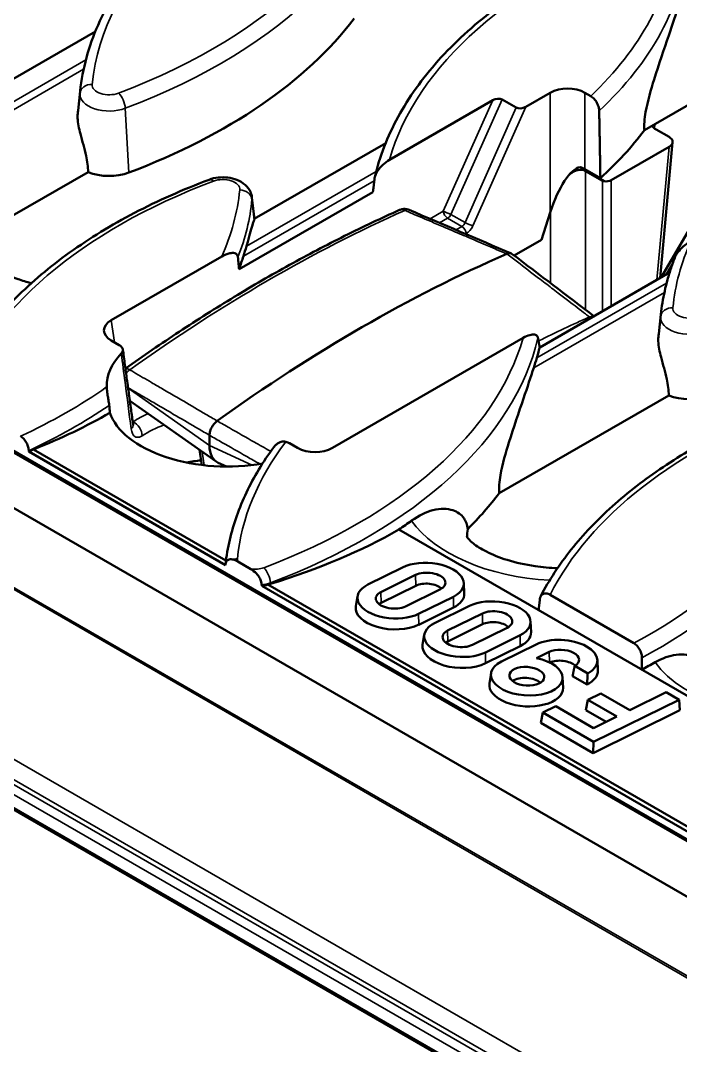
# Model space of a CAD drawing. Header units: millimetres. Extents: x 0 to 1485, y 0 to 1050.
# Drawn here: x 88.9 to 115.69, y 274.76 to 316.41 of the extents above; entities that cross this region are included whole.
import ezdxf

# ---------------------------------------------------------------- set-up
doc = ezdxf.new("R2010")
doc.units = ezdxf.units.MM
doc.header["$LTSCALE"] = 2.5
doc.layers.add('Sichtbar (ISO)', color=7, linetype='Continuous', lineweight=50)
doc.layers.add('Sichtbar schmal (ISO)', color=7, linetype='Continuous', lineweight=35)

msp = doc.modelspace()

# ---------------------------------------------------------------- linework, layer by layer
at = {"layer": 'Sichtbar (ISO)'}
for p, q in [((405.172, 116.161), (51.619, 320.286)), ((49.549, 319.15), (403.102, 115.026)), ((86.603, 312.883), (91.937, 315.962)), ((114.223, 311.945), (121.106, 315.92)), ((91.32, 313.535), (91.236, 312.748)), ((103.876, 310.748), (108.065, 313.167)), ((108.45, 313.196), (109.021, 312.866)), ((109.407, 312.895), (110.402, 313.47)), ((111.811, 313.47), (112.048, 313.333)), ((115.224, 311.677), (114.706, 311.976)), ((98.388, 308.347), (103.722, 311.426)), ((112.874, 309.913), (115.224, 311.269)), ((114.87, 305.949), (115.37, 311.458)), ((88.558, 308.468), (91.643, 310.249)), ((111.616, 310.45), (112.6, 309.882)), ((111.811, 310.362), (112.437, 310.001)), ((112.521, 309.89), (111.827, 310.291)), ((97.771, 306.298), (103.204, 309.435)), ((98.295, 309.215), (98.392, 308.319)), ((110.046, 307.493), (110.402, 308.612)), ((114.906, 305.971), (116.482, 308.672)), ((48.187, 307.69), (403.051, 102.809)), ((108.942, 306.855), (110.046, 307.493)), ((92.578, 304.225), (97.065, 306.816)), ((115.248, 306.168), (109.974, 303.123)), ((114.891, 304.462), (114.806, 303.676)), ((92.91, 303.22), (92.578, 303.412)), ((109.302, 303.512), (101.558, 299.04)), ((108.33, 297.203), (115.214, 301.177)), ((96.844, 298.483), (93.338, 300.955)), ((96.572, 299.555), (96.572, 299.145)), ((100.149, 299.04), (99.817, 299.232)), ((89.236, 298.929), (89.236, 298.891)), ((89.236, 298.891), (97.216, 294.283)), ((97.239, 294.474), (89.431, 298.982)), ((96.161, 298.964), (96.258, 298.346)), ((96.922, 298.438), (97.258, 298.282)), ((137.091, 276.773), (104.261, 295.728)), ((97.717, 294.424), (98.247, 294.118)), ((97.216, 294.283), (97.22, 294.319)), ((103, 293.489), (104.41, 294.187)), ((103.527, 293.184), (104.938, 293.882)), ((98.689, 293.471), (98.69, 293.433)), ((133.164, 273.529), (98.69, 293.433)), ((133.389, 273.603), (98.945, 293.489)), ((104.944, 293.443), (103.533, 292.745)), ((105.943, 293.302), (104.532, 292.604)), ((106.894, 293.549), (106.913, 293.126)), ((102.581, 293.024), (102.512, 292.606)), ((106.47, 292.998), (105.059, 292.3)), ((110.397, 293.073), (113.799, 291.109)), ((106.476, 292.558), (105.065, 291.86)), ((105.71, 291.924), (107.121, 292.622)), ((106.238, 291.619), (107.648, 292.317)), ((109.605, 291.984), (109.623, 291.561)), ((107.654, 291.878), (106.244, 291.18)), ((108.653, 291.737), (107.242, 291.039)), ((105.291, 291.459), (105.223, 291.041)), ((109.181, 291.433), (107.77, 290.735)), ((109.186, 290.993), (107.776, 290.295)), ((108.421, 290.359), (109.832, 291.057)), ((110.359, 290.752), (109.845, 290.498)), ((112.315, 290.419), (112.334, 289.996)), ((108.002, 289.894), (107.933, 289.476)), ((111.921, 289.883), (111.394, 290.188)), ((110.905, 289.721), (110.923, 289.298)), ((111.897, 289.428), (111.308, 289.769)), ((111.927, 288.809), (112.453, 289.069)), ((112.453, 289.069), (113.632, 288.389)), ((113.632, 288.389), (115.101, 289.116)), ((115.101, 289.116), (115.629, 288.811)), ((111.84, 288.39), (111.927, 288.809)), ((113.106, 288.128), (111.927, 288.809)), ((115.629, 288.811), (112.164, 287.097)), ((115.665, 288.387), (115.629, 288.811)), ((110.017, 287.867), (110.104, 288.286)), ((110.104, 288.286), (110.631, 288.546)), ((112.164, 287.097), (110.104, 288.286)), ((110.631, 288.546), (112.163, 287.661)), ((112.668, 287.912), (111.84, 288.39)), ((115.665, 288.387), (112.139, 286.642)), ((112.139, 286.642), (110.017, 287.867)), ((112.163, 287.661), (113.106, 288.128)), ((112.139, 286.642), (112.164, 287.097))]:
    msp.add_line(p, q, dxfattribs=at)
for centre, major_axis, ratio, start_param, end_param in [((67.952, 326.72), (-24.756, 0), 0.57735, 2.150508, 2.731215), ((79.737, 322.184), (-24.756, 0), 0.57735, 2.150508, 2.731215), ((111.107, 313.057), (1, 0), 0.581753, 0.789196, 2.352396), ((108.229, 313.057), (0.281, 0.066), 0.568022, 0.543133, 2.057878), ((109.242, 313.005), (0.281, 0.066), 0.568022, 3.684726, 5.19947), ((91.522, 317.648), (-24.756, 0), 0.57735, 2.577069, 2.731215), ((115.416, 312.384), (-1.003, 0), 0.575771, 0.475246, 0.784029), ((114.869, 311.473), (0.501, 0), 0.575771, 5.499157, 7.067214), ((92.5, 310.929), (-1.456, 0), 0.57735, 0.941808, 2.150508), ((111.107, 308.185), (0.641, 2.259), 0.339625, 0.161355, 1.477761), ((111.12, 308.651), (0.657, 1.664), 0.453093, 6.215936, 6.931223), ((111.107, 309.949), (1, 0), 0.581753, 0.789196, 1.035991), ((112.698, 310.3), (-0.164, -0.416), 0.453093, 6.215936, 6.599251), ((112.698, 310.015), (0.25, 0), 0.578934, 4.311676, 5.496418), ((-2242.508, -5368.785), (2189.317, 5741.251), 0.842549, 6.249428, 6.250299), ((102.759, 247.758), (-34.406, -59.593), 0.57735, 3.805908, 4.048064), ((73.844, 309.483), (24.538, 0), 0.57735, 6.094503, 6.123734), ((-3063.459, -4890.181), (2281.557, 5702.886), 0.781853, 6.069392, 6.070247), ((93.293, 303.818), (-1.008, 0), 0.572981, 5.501585, 7.064785), ((96.965, 301.573), (-4.569, 0), 0.57735, 5.767088, 6.304676), ((85.629, 304.947), (24.538, 0), 0.57735, 6.094503, 6.123734), ((116.07, 301.857), (-1.456, 0), 0.57735, 0.941808, 2.150508), ((73.953, 309.808), (24.497, -1.416), 0.534836, 5.426833, 5.603607), ((96.945, 300.689), (-4.473, 0.259), 0.534836, 0.197548, 2.011845), ((97.634, 299.761), (-0.752, -1.303), 0.575771, 5.499157, 6.335402), ((100.854, 299.453), (-1, 0), 0.581753, 0.789196, 2.352396), ((73.844, 309.891), (-24.494, 0), 0.57735, 2.250305, 2.260564), ((96.965, 296.266), (4, 0), 0.57735, 1.755923, 1.906731), ((85.629, 302.905), (-24.756, 0), 0.57735, 2.616532, 2.731215), ((85.629, 304.947), (-24.538, 0), 0.57735, 2.433027, 2.465874), ((85.738, 305.11), (24.515, -1.417), 0.534836, 5.316882, 5.599283), ((111.028, 295.495), (-4, 0), 0.57735, 6.176449, 6.318229), ((105.44, 293.592), (1.454, -0.087), 0.534749, 5.530987, 8.67258), ((105.44, 293.592), (0.709, -0.042), 0.534749, 5.530987, 8.67258), ((98.393, 294.1), (-1.194, 0), 0.57735, 1.822036, 2.051816), ((98.398, 294.082), (-1.195, 0.069), 0.534836, 2.076755, 2.175289), ((104.03, 292.894), (-1.454, 0.087), 0.534749, 5.530987, 8.67258), ((104.03, 292.894), (-0.709, 0.042), 0.534749, 5.530987, 8.67258), ((105.415, 293.171), (-0.665, 0.04), 0.534749, 3.706567, 5.530987), ((104.004, 292.473), (-0.665, 0.04), 0.534749, 5.530987, 5.718211), ((105.415, 293.171), (1.497, -0.089), 0.534749, 5.530987, 6.338579), ((108.151, 292.027), (1.454, -0.087), 0.534749, 5.530987, 8.67258), ((104.004, 292.473), (-1.497, 0.089), 0.534749, 6.227792, 8.67258), ((108.151, 292.027), (0.709, -0.042), 0.534749, 5.530987, 8.67258), ((106.74, 291.329), (-1.454, 0.087), 0.534749, 5.530987, 8.67258), ((108.126, 291.606), (-0.665, 0.04), 0.534749, 3.706567, 5.530987), ((106.74, 291.329), (-0.709, 0.042), 0.534749, 5.530987, 8.67258), ((108.126, 291.606), (1.497, -0.089), 0.534749, 5.530987, 6.338579), ((106.715, 290.908), (-0.665, 0.04), 0.534749, 5.530987, 5.718211), ((110.861, 290.462), (1.454, -0.087), 0.534749, 5.56103, 8.67258), ((106.715, 290.908), (-1.497, 0.089), 0.534749, 6.227792, 8.67258), ((110.861, 290.462), (0.709, -0.042), 0.534749, 5.592602, 8.67258), ((109.451, 289.764), (1.454, -0.087), 0.534749, 2.389394, 7.61139), ((110.836, 290.041), (-0.665, 0.04), 0.534749, 3.706567, 5.489432), ((97.415, 300.411), (-24.538, 0), 0.57735, 2.319739, 2.349976), ((110.836, 290.041), (1.497, -0.089), 0.534749, 5.530987, 6.338579), ((109.426, 289.343), (1.497, -0.089), 0.534749, 3.086199, 6.338579), ((109.426, 289.343), (-0.665, 0.04), 0.534749, 3.706567, 5.718211)]:
    msp.add_ellipse(centre, major_axis=major_axis, ratio=ratio, start_param=start_param, end_param=end_param, dxfattribs=at)
msp.add_ellipse((109.451, 289.764), major_axis=(-0.709, 0.042), ratio=0.534749, dxfattribs=at)
for points, knots in [([(91.32, 313.535), (91.418, 314.444), (91.663, 315.346), (92.43, 317.097), (92.952, 317.947), (94.251, 319.566), (95.026, 320.336), (96.802, 321.773), (97.802, 322.441), (99.991, 323.656), (101.18, 324.203), (102.444, 324.681)], [2.4180978, 2.4180978, 2.4180978, 2.4180978, 2.6039342, 2.6039342, 2.7897706, 2.7897706, 2.9756069, 2.9756069, 3.1614433, 3.1614433, 3.3472796, 3.3472796, 3.3472796, 3.3472796]), ([(103.283, 310.044), (103.476, 310.875), (103.793, 311.694), (104.657, 313.279), (105.204, 314.045), (106.509, 315.504), (107.266, 316.198), (108.968, 317.496), (109.912, 318.1), (111.959, 319.204), (113.063, 319.703), (114.23, 320.145)], [2.4895963, 2.4895963, 2.4895963, 2.4895963, 2.6611329, 2.6611329, 2.8326696, 2.8326696, 3.0042063, 3.0042063, 3.175743, 3.175743, 3.3472796, 3.3472796, 3.3472796, 3.3472796]), ([(115.624, 317.032), (115.508, 316.681), (115.367, 316.257), (115.022, 315.238), (114.811, 314.628), (114.497, 313.617), (114.353, 313.127), (114.253, 312.558), (114.234, 312.42), (114.215, 312.165), (114.214, 312.046), (114.223, 311.945)], [3.562475, 3.562475, 3.562475, 3.562475, 3.924729, 3.924729, 4.355561, 4.355561, 4.625893, 4.625893, 4.702196, 4.702196, 4.773128, 4.773128, 4.773128, 4.773128]), ([(112.048, 313.333), (112.093, 313.307), (112.145, 313.264), (112.226, 313.175), (112.269, 313.113), (112.329, 313.001), (112.355, 312.931), (112.381, 312.827), (112.388, 312.776), (112.389, 312.731)], [0.4507343, 0.4507343, 0.4507343, 0.4507343, 0.4892067, 0.4892067, 0.527572, 0.527572, 0.565352, 0.565352, 0.5938049, 0.5938049, 0.5938049, 0.5938049]), ([(91.643, 310.249), (91.641, 310.457), (91.611, 310.681), (91.499, 311.205), (91.404, 311.51), (91.301, 311.902), (91.274, 312.015), (91.233, 312.238), (91.22, 312.347), (91.215, 312.502), (91.217, 312.56), (91.222, 312.617)], [1.754995, 1.754995, 1.754995, 1.754995, 1.892647, 1.892647, 2.0720945, 2.0720945, 2.1365308, 2.1365308, 2.2009671, 2.2009671, 2.2396712, 2.2396712, 2.2396712, 2.2396712]), ([(103.274, 309.995), (103.279, 310.034), (103.29, 310.076), (103.328, 310.181), (103.37, 310.257), (103.465, 310.398), (103.539, 310.482), (103.687, 310.622), (103.789, 310.698), (103.876, 310.748)], [0.0085903, 0.0085903, 0.0085903, 0.0085903, 0.0319571, 0.0319571, 0.0758523, 0.0758523, 0.1354072, 0.1354072, 0.2092188, 0.2092188, 0.2092188, 0.2092188]), ([(85.929, 300.921), (86.202, 301.667), (86.576, 302.397), (87.509, 303.807), (88.069, 304.488), (89.359, 305.784), (90.089, 306.4), (91.7, 307.555), (92.582, 308.094), (94.475, 309.085), (95.487, 309.536), (96.552, 309.938)], [2.5646578, 2.5646578, 2.5646578, 2.5646578, 2.7211822, 2.7211822, 2.8777066, 2.8777066, 3.0342309, 3.0342309, 3.1907553, 3.1907553, 3.3472796, 3.3472796, 3.3472796, 3.3472796]), ([(96.552, 309.938), (96.673, 309.984), (96.799, 310.012), (97.055, 310.04), (97.184, 310.039), (97.44, 310.008), (97.565, 309.978), (97.804, 309.883), (97.919, 309.818), (98.105, 309.652), (98.181, 309.558), (98.265, 309.372), (98.287, 309.295), (98.295, 309.215)], [3.34728, 3.34728, 3.34728, 3.34728, 3.742348, 3.742348, 4.136015, 4.136015, 4.530025, 4.530025, 4.924042, 4.924042, 5.243901, 5.243901, 5.435884, 5.435884, 5.435884, 5.435884]), ([(104.288, 308.707), (103.545, 308.376), (102.8, 308.024), (101.309, 307.279), (100.563, 306.886), (99.07, 306.06), (98.323, 305.628), (96.831, 304.723), (96.085, 304.251), (94.612, 303.279), (93.885, 302.78), (93.159, 302.263)], [1.4572612, 1.4572612, 1.4572612, 1.4572612, 1.5034598, 1.5034598, 1.5496584, 1.5496584, 1.595857, 1.595857, 1.6420556, 1.6420556, 1.6872948, 1.6872948, 1.6872948, 1.6872948]), ([(104.677, 308.71), (104.646, 308.723), (104.615, 308.733), (104.553, 308.746), (104.523, 308.749), (104.466, 308.75), (104.439, 308.747), (104.39, 308.74), (104.367, 308.734), (104.324, 308.722), (104.305, 308.714), (104.288, 308.707)], [0.007711104, 0.007711104, 0.007711104, 0.007711104, 0.008311159, 0.008311159, 0.008911214, 0.008911214, 0.009511269, 0.009511269, 0.010111324, 0.010111324, 0.010711379, 0.010711379, 0.010711379, 0.010711379]), ([(98.385, 308.292), (98.37, 308.257), (98.354, 308.212), (98.278, 307.982), (98.203, 307.71), (98.105, 307.356), (98.088, 307.296), (98.071, 307.233)], [0.635921, 0.635921, 0.635921, 0.635921, 0.7360198, 0.7360198, 1.0671166, 1.0671166, 1.1316401, 1.1316401, 1.1316401, 1.1316401]), ([(116.113, 307.444), (116.011, 307.385), (115.887, 307.299), (115.719, 307.151), (115.641, 307.072), (115.543, 306.943), (115.502, 306.876), (115.478, 306.818), (115.478, 306.817), (115.478, 306.816)], [0.6996402, 0.6996402, 0.6996402, 0.6996402, 0.7863994, 0.7863994, 0.8445609, 0.8445609, 0.8837978, 0.8837978, 0.8844451, 0.8844451, 0.8844451, 0.8844451]), ([(97.065, 306.816), (97.167, 306.875), (97.291, 306.929), (97.459, 306.965), (97.537, 306.969), (97.635, 306.94), (97.676, 306.913), (97.708, 306.859), (97.716, 306.838), (97.722, 306.81), (97.724, 306.801), (97.725, 306.791)], [0.6996402, 0.6996402, 0.6996402, 0.6996402, 0.7863994, 0.7863994, 0.8445609, 0.8445609, 0.8837978, 0.8837978, 0.8988966, 0.8988966, 0.9052044, 0.9052044, 0.9052044, 0.9052044]), ([(108.636, 306.925), (108.682, 306.945), (108.727, 306.954), (108.803, 306.949), (108.835, 306.937), (108.862, 306.917)], [0, 0, 0, 0, 0.03933314, 0.03933314, 0.07415239, 0.07415239, 0.07415239, 0.07415239]), ([(87.372, 306.782), (87.372, 306.782), (87.372, 306.78), (87.387, 306.755), (87.439, 306.677), (87.666, 306.475), (87.822, 306.36), (88.237, 306.125), (88.499, 306.005), (88.97, 305.84), (89.153, 305.785), (89.346, 305.736)], [4.1990628, 4.1990628, 4.1990628, 4.1990628, 4.2466447, 4.2466447, 4.501704, 4.501704, 4.7231164, 4.7231164, 4.9523828, 4.9523828, 5.0825039, 5.0825039, 5.0825039, 5.0825039]), ([(114.891, 304.462), (114.908, 304.621), (114.929, 304.78), (114.981, 305.097), (115.012, 305.255), (115.081, 305.57), (115.12, 305.727), (115.208, 306.04), (115.256, 306.196), (115.36, 306.507), (115.417, 306.662), (115.478, 306.816)], [2.4180978, 2.4180978, 2.4180978, 2.4180978, 2.4505664, 2.4505664, 2.4830349, 2.4830349, 2.5155034, 2.5155034, 2.5479719, 2.5479719, 2.5804404, 2.5804404, 2.5804404, 2.5804404]), ([(109.904, 303.519), (109.899, 303.546), (109.888, 303.569), (109.85, 303.617), (109.808, 303.637), (109.713, 303.654), (109.639, 303.646), (109.492, 303.607), (109.389, 303.562), (109.302, 303.512)], [0.0085903, 0.0085903, 0.0085903, 0.0085903, 0.0319571, 0.0319571, 0.0758523, 0.0758523, 0.1354072, 0.1354072, 0.2092188, 0.2092188, 0.2092188, 0.2092188]), ([(92.991, 302.875), (93.023, 302.908), (93.044, 302.944), (93.06, 303.018), (93.056, 303.056), (93.027, 303.116), (93.011, 303.139), (92.967, 303.182), (92.941, 303.202), (92.91, 303.22)], [0, 0, 0, 0, 0.0390623, 0.0390623, 0.0779394, 0.0779394, 0.1039614, 0.1039614, 0.1300081, 0.1300081, 0.1300081, 0.1300081]), ([(115.214, 301.177), (115.211, 301.385), (115.182, 301.609), (115.07, 302.133), (114.974, 302.438), (114.871, 302.83), (114.844, 302.943), (114.803, 303.166), (114.79, 303.275), (114.785, 303.43), (114.787, 303.488), (114.793, 303.545)], [1.754995, 1.754995, 1.754995, 1.754995, 1.892647, 1.892647, 2.0720945, 2.0720945, 2.1365308, 2.1365308, 2.2009671, 2.2009671, 2.2396712, 2.2396712, 2.2396712, 2.2396712]), ([(93.469, 299.999), (93.441, 300.202), (93.413, 300.405), (93.357, 300.81), (93.33, 301.013), (93.274, 301.418), (93.247, 301.621), (93.191, 302.026), (93.164, 302.229), (93.109, 302.634), (93.082, 302.837), (93.054, 303.039)], [2.6641091, 2.6641091, 2.6641091, 2.6641091, 2.8154659, 2.8154659, 2.9668228, 2.9668228, 3.1181796, 3.1181796, 3.2695365, 3.2695365, 3.4208933, 3.4208933, 3.4208933, 3.4208933]), ([(109.974, 303.123), (109.952, 303.044), (109.929, 302.962), (109.89, 302.82), (109.873, 302.76), (109.856, 302.697)], [0.9730695, 0.9730695, 0.9730695, 0.9730695, 1.0671166, 1.0671166, 1.1316401, 1.1316401, 1.1316401, 1.1316401]), ([(109.731, 302.289), (109.615, 301.939), (109.474, 301.515), (109.13, 300.495), (108.918, 299.886), (108.604, 298.875), (108.46, 298.384), (108.36, 297.815), (108.341, 297.678), (108.322, 297.422), (108.322, 297.304), (108.33, 297.203)], [3.562475, 3.562475, 3.562475, 3.562475, 3.924729, 3.924729, 4.355561, 4.355561, 4.625893, 4.625893, 4.702196, 4.702196, 4.773128, 4.773128, 4.773128, 4.773128]), ([(92.499, 300.766), (92.495, 300.804), (92.489, 300.846), (92.475, 300.938), (92.468, 300.987), (92.449, 301.1), (92.438, 301.167), (92.415, 301.318), (92.404, 301.398), (92.398, 301.487), (92.397, 301.502), (92.397, 301.516)], [-0.3803028, -0.3803028, -0.3803028, -0.3803028, -0.3482557, -0.3482557, -0.3146348, -0.3146348, -0.2688093, -0.2688093, -0.2114134, -0.2114134, -0.1990027, -0.1990027, -0.1990027, -0.1990027]), ([(110.015, 293.016), (110.353, 293.666), (110.767, 294.299), (111.74, 295.521), (112.299, 296.109), (113.547, 297.231), (114.237, 297.764), (115.734, 298.768), (116.542, 299.238), (118.26, 300.107), (119.17, 300.506), (120.122, 300.866)], [2.6473342, 2.6473342, 2.6473342, 2.6473342, 2.7873233, 2.7873233, 2.9273124, 2.9273124, 3.0673014, 3.0673014, 3.2072905, 3.2072905, 3.3472796, 3.3472796, 3.3472796, 3.3472796]), ([(93.469, 299.999), (93.47, 299.989), (93.472, 299.981), (93.474, 299.973), (93.474, 299.972), (93.474, 299.972)], [0, 0, 0, 0, 0.02082143, 0.02082143, 0.03367193, 0.03367193, 0.03367193, 0.03367193]), ([(96.572, 299.555), (96.572, 299.608), (96.581, 299.666), (96.616, 299.785), (96.641, 299.844), (96.701, 299.949), (96.734, 299.994), (96.805, 300.076), (96.843, 300.111), (96.882, 300.139)], [0, 0, 0, 0, 0.0390797, 0.0390797, 0.0780758, 0.0780758, 0.1116271, 0.1116271, 0.145196, 0.145196, 0.145196, 0.145196]), ([(88.9, 299.514), (88.944, 299.489), (88.995, 299.447), (89.074, 299.361), (89.116, 299.301), (89.175, 299.192), (89.202, 299.124), (89.227, 299.022), (89.234, 298.972), (89.236, 298.929)], [0.4461745, 0.4461745, 0.4461745, 0.4461745, 0.4834494, 0.4834494, 0.5205344, 0.5205344, 0.5575225, 0.5575225, 0.5860934, 0.5860934, 0.5860934, 0.5860934]), ([(97.22, 294.321), (97.258, 294.65), (97.315, 294.978), (97.467, 295.631), (97.562, 295.955), (97.788, 296.597), (97.92, 296.916), (98.22, 297.546), (98.388, 297.857), (98.758, 298.471), (98.961, 298.773), (99.181, 299.071)], [2.4225232, 2.4225232, 2.4225232, 2.4225232, 2.4897931, 2.4897931, 2.557063, 2.557063, 2.6243329, 2.6243329, 2.6916027, 2.6916027, 2.7588726, 2.7588726, 2.7588726, 2.7588726]), ([(99.221, 299.12), (99.216, 299.115), (99.212, 299.11), (99.198, 299.094), (99.189, 299.082), (99.181, 299.071)], [-0.05688302, -0.05688302, -0.05688302, -0.05688302, -0.0527138, -0.0527138, -0.04394723, -0.04394723, -0.04394723, -0.04394723]), ([(99.665, 299.292), (99.63, 299.301), (99.594, 299.304), (99.506, 299.298), (99.456, 299.284), (99.374, 299.246), (99.342, 299.226), (99.279, 299.179), (99.248, 299.151), (99.221, 299.12)], [0.0377508, 0.0377508, 0.0377508, 0.0377508, 0.0608117, 0.0608117, 0.0931561, 0.0931561, 0.1162417, 0.1162417, 0.1411242, 0.1411242, 0.1411242, 0.1411242]), ([(107.051, 295.741), (107.041, 295.835), (107.022, 295.917), (106.97, 296.063), (106.938, 296.126), (106.79, 296.342), (106.628, 296.448), (106.234, 296.578), (105.959, 296.595), (105.364, 296.439), (105.073, 296.301), (104.775, 296.086)], [-1.098788, -1.098788, -1.098788, -1.098788, -1.00479, -1.00479, -0.910784, -0.910784, -0.626306, -0.626306, -0.286151, -0.286151, 0, 0, 0, 0]), ([(107.013, 295.442), (107.013, 295.442), (107.018, 295.432), (107.06, 295.371), (107.137, 295.277), (107.408, 295.06), (107.587, 294.942), (108.048, 294.706), (108.334, 294.589), (109, 294.383), (109.385, 294.296), (110.085, 294.195), (110.39, 294.168), (110.697, 294.156)], [4.199063, 4.199063, 4.199063, 4.199063, 4.303399, 4.303399, 4.551374, 4.551374, 4.772772, 4.772772, 5.005395, 5.005395, 5.253714, 5.253714, 5.433521, 5.433521, 5.433521, 5.433521]), ([(97.22, 294.319), (97.224, 294.355), (97.234, 294.389), (97.268, 294.452), (97.304, 294.483), (97.381, 294.517), (97.44, 294.521), (97.5, 294.512), (97.509, 294.511), (97.519, 294.508)], [0.0084311, 0.0084311, 0.0084311, 0.0084311, 0.0336555, 0.0336555, 0.0718257, 0.0718257, 0.1174791, 0.1174791, 0.1252911, 0.1252911, 0.1252911, 0.1252911]), ([(98.247, 294.118), (98.32, 294.076), (98.407, 294.013), (98.52, 293.895), (98.568, 293.831), (98.631, 293.717), (98.658, 293.651), (98.682, 293.555), (98.688, 293.51), (98.689, 293.471)], [0.0703291, 0.0703291, 0.0703291, 0.0703291, 0.132789, 0.132789, 0.1743233, 0.1743233, 0.2104518, 0.2104518, 0.236216, 0.236216, 0.236216, 0.236216]), ([(109.983, 292.907), (109.988, 292.946), (109.999, 292.985), (110.034, 293.053), (110.067, 293.088), (110.138, 293.126), (110.188, 293.134), (110.283, 293.125), (110.345, 293.103), (110.397, 293.073)], [0.0084541, 0.0084541, 0.0084541, 0.0084541, 0.0356352, 0.0356352, 0.072688, 0.072688, 0.1127254, 0.1127254, 0.1565476, 0.1565476, 0.1565476, 0.1565476]), ([(113.799, 291.109), (113.843, 291.083), (113.893, 291.041), (113.971, 290.955), (114.012, 290.895), (114.068, 290.785), (114.093, 290.716), (114.116, 290.612), (114.123, 290.561), (114.122, 290.517)], [0.445419, 0.445419, 0.445419, 0.445419, 0.4824201, 0.4824201, 0.5194271, 0.5194271, 0.5565077, 0.5565077, 0.5852402, 0.5852402, 0.5852402, 0.5852402]), ([(116.841, 289.76), (116.831, 289.8), (116.82, 289.838), (116.774, 289.978), (116.731, 290.07), (116.578, 290.314), (116.445, 290.434), (116.08, 290.631), (115.815, 290.676), (115.243, 290.602), (114.952, 290.499), (114.657, 290.331)], [-0.8529916, -0.8529916, -0.8529916, -0.8529916, -0.8179949, -0.8179949, -0.7211283, -0.7211283, -0.5260391, -0.5260391, -0.2489373, -0.2489373, 0, 0, 0, 0])]:
    msp.add_open_spline(points, degree=3, knots=knots, dxfattribs=at)
for points, degree in [([(91.222, 312.617), (91.227, 312.661), (91.231, 312.705), (91.236, 312.748)], 3), ([(112.389, 312.731), (112.414, 311.375), (112.437, 310.001)], 2), ([(103.204, 309.435), (103.239, 309.716), (103.274, 309.995)], 2), ([(98.392, 308.319), (98.392, 308.312), (98.39, 308.303), (98.385, 308.292)], 3), ([(97.946, 306.826), (97.893, 306.664), (97.834, 306.488), (97.771, 306.298)], 3), ([(114.793, 303.545), (114.797, 303.589), (114.802, 303.632), (114.806, 303.676)], 3), ([(109.974, 303.123), (109.939, 303.322), (109.904, 303.519)], 2), ([(92.532, 300.473), (92.521, 300.57), (92.51, 300.668), (92.499, 300.766)], 3), ([(99.817, 299.232), (99.773, 299.257), (99.722, 299.278), (99.665, 299.292)], 3), ([(97.519, 294.508), (97.582, 294.495), (97.654, 294.46), (97.717, 294.424)], 3), ([(111.308, 289.769), (111.35, 289.972), (111.394, 290.188)], 2), ([(111.897, 289.428), (111.91, 289.659), (111.921, 289.883)], 2)]:
    msp.add_open_spline(points, degree=degree, dxfattribs=at)
for points, weights in [([(97.725, 306.791), (97.748, 306.545), (97.771, 306.298)], [1, 1.00000000143, 1.00000000158]), ([(109.929, 292.455), (109.956, 292.681), (109.983, 292.907)], [1, 1.0000000024, 1]), ([(114.122, 290.517), (114.122, 290.276), (114.121, 290.035)], [1, 0.999999999298, 1])]:
    msp.add_rational_spline(points, weights, degree=2, dxfattribs=at)
at = {"layer": 'Sichtbar schmal (ISO)'}
for p, q in [((51.494, 320.273), (405.047, 116.149)), ((48.842, 316.26), (402.395, 112.135)), ((402.404, 112.205), (48.851, 316.329)), ((86.33, 311.795), (91.555, 314.812)), ((91.463, 314.422), (86.621, 311.627)), ((91.222, 312.617), (91.312, 313.453)), ((106.06, 308.66), (108.065, 313.167)), ((108.45, 313.196), (106.372, 308.523)), ((110.402, 308.612), (110.402, 313.47)), ((111.811, 313.47), (111.811, 310.362)), ((93.298, 310.226), (93.152, 312.84)), ((106.943, 308.194), (109.021, 312.866)), ((109.407, 312.895), (107.254, 308.057)), ((114.636, 312.021), (114.652, 312.193)), ((115.224, 311.269), (114.734, 305.871)), ((98.071, 307.233), (103.34, 310.276)), ((111.827, 304.659), (111.827, 310.291)), ((103.261, 309.894), (97.946, 306.826)), ((112.521, 309.89), (112.521, 304.594)), ((112.874, 304.797), (112.874, 309.913)), ((48.842, 309.353), (402.395, 105.228)), ((98.385, 308.292), (98.296, 309.134)), ((401.865, 104.514), (48.312, 308.638)), ((48.488, 308.74), (402.042, 104.616)), ((105.522, 308.35), (106.06, 308.66)), ((110.414, 308.649), (110.414, 305.735)), ((48.135, 308.332), (401.688, 104.208)), ((106.236, 308.372), (105.91, 308.184)), ((106.818, 308.036), (106.236, 308.372)), ((106.372, 308.523), (106.943, 308.194)), ((401.688, 103.68), (48.135, 307.804)), ((106.579, 307.898), (106.818, 308.036)), ((106.995, 307.748), (106.967, 307.732)), ((115.393, 306.594), (115.092, 306.078)), ((109.856, 302.697), (115.125, 305.74)), ((115.033, 305.35), (109.731, 302.289)), ((92.578, 304.225), (92.713, 303.334)), ((114.793, 303.545), (114.882, 304.381)), ((96.572, 299.145), (93.266, 301.475)), ((93.361, 300.939), (93.341, 300.927)), ((93.453, 300.113), (93.471, 300.103)), ((98.299, 298.346), (96.572, 299.145)), ((96.359, 298.334), (96.273, 298.886)), ((104.944, 293.443), (104.938, 293.882)), ((99.047, 293.517), (99.045, 293.561)), ((103.533, 292.745), (103.527, 293.184)), ((106.476, 292.558), (106.47, 292.998)), ((105.065, 291.86), (105.059, 292.3)), ((107.654, 291.878), (107.648, 292.317)), ((106.244, 291.18), (106.238, 291.619)), ((109.186, 290.993), (109.181, 291.433)), ((107.776, 290.295), (107.77, 290.735)), ((110.365, 290.332), (110.359, 290.752))]:
    msp.add_line(p, q, dxfattribs=at)
for centre, major_axis, ratio, start_param, end_param in [((115.764, 313.033), (-23.992, 0), 0.57735, 5.2921, 6.227073), ((79.737, 325.042), (23.992, 0), 0.57735, 5.2921, 6.227073), ((79.737, 324.669), (24.49, 0), 0.57735, 5.2921, 6.227073), ((127.549, 308.497), (-23.992, 0), 0.57735, 5.2921, 6.119915), ((91.522, 320.505), (23.992, 0), 0.57735, 5.738944, 6.227073), ((91.522, 320.133), (24.49, 0), 0.57735, 5.732268, 6.227073), ((91.809, 313.401), (-0.498, 0.048), 0.815212, 4.791537, 6.275066), ((92.5, 313.787), (-0.692, 0), 0.57735, 6.227073, 8.433693), ((92.5, 313.414), (-1.19, 0), 0.57735, 6.227073, 8.433693), ((115.764, 312.66), (-24.49, 0), 0.57735, 6.221282, 6.227073), ((92.879, 313.045), (0.177, -0.468), 0.447262, 0.956366, 2.439895), ((109.871, 298.29), (-23.992, 0), 0.57735, 5.2921, 6.08685), ((96.729, 309.471), (-0.177, 0.468), 0.447262, 5.581488, 6.283185), ((97.108, 309.545), (0.692, 0), 0.57735, 6.227073, 8.433693), ((73.844, 310.299), (23.992, 0), 0.57735, 6.028991, 6.227073), ((97.798, 309.114), (0.498, -0.048), 0.815212, 0.166414, 1.649944), ((73.844, 309.927), (24.49, 0), 0.57735, 6.059597, 6.227073), ((97.108, 309.172), (1.19, 0), 0.57735, 6.227073, 6.345089), ((99.011, 249.922), (34.267, 59.353), 0.57735, 0.671863, 0.902856), ((104.481, 308.273), (-0.193, 0.434), 0.639042, 5.613738, 6.283185), ((106.236, 308.576), (0.228, -0.102), 0.032396, 0.95069, 2.465434), ((106.236, 308.576), (-0.125, 0.217), 0.57735, 0.872665, 2.356194), ((106.236, 308.576), (-0.125, -0.217), 0.57735, 0.785398, 1.658063), ((106.788, 308.258), (0.084, 0.238), 0.665976, 3.804879, 4.677543), ((107.078, 308.141), (-0.228, 0.102), 0.032396, 0.95069, 2.465434), ((106.818, 307.832), (-0.125, 0.217), 0.57735, 4.014257, 5.497787), ((106.964, 308.174), (-0.214, -0.453), 0.625236, 0.733453, 1.606118), ((139.334, 303.96), (-23.992, 0), 0.57735, 6.028991, 6.227073), ((115.38, 304.329), (-0.498, 0.048), 0.815212, 4.791537, 6.275066), ((139.334, 303.588), (-24.49, 0), 0.57735, 6.221282, 6.227073), ((116.07, 304.715), (-0.692, 0), 0.57735, 6.227073, 8.433693), ((106.506, 245.594), (-34.267, -59.353), 0.57735, 3.813456, 3.856344), ((111.941, 303.966), (-0.193, 0.434), 0.639042, 5.344672, 5.509018), ((116.07, 304.342), (-1.19, 0), 0.57735, 6.227073, 8.433693), ((85.629, 305.763), (23.992, 0), 0.57735, 5.2921, 6.119915), ((85.629, 305.39), (24.49, 0), 0.57735, 5.2921, 6.15043), ((93.389, 301.844), (-0.276, 0.387), 0.505714, 5.497928, 6.069335), ((73.844, 310.299), (-23.992, 0), 0.57735, 2.24918, 2.454804), ((73.844, 309.927), (24.49, 0), 0.57735, 5.391975, 5.578354), ((133.441, 289.218), (-23.992, 0), 0.57735, 5.2921, 6.001182), ((96.965, 298.307), (4.677, 0), 0.57735, 2.235666, 2.414154), ((97.415, 301.227), (23.992, 0), 0.57735, 5.464151, 6.227073), ((92.974, 299.931), (0.495, 0.068), 0.583592, 5.637855, 6.283185), ((93.471, 299.694), (-0.272, 0.42), 0.609825, 3.983548, 5.467078), ((96.965, 297.934), (-4.179, 0), 0.57735, 5.276563, 5.555746), ((97.415, 300.854), (24.49, 0), 0.57735, 5.463203, 6.227073), ((121.656, 293.754), (-23.992, 0), 0.57735, 5.871882, 6.227073), ((111.028, 297.536), (-6.739, 0), 0.57735, 0.381936, 1.474459), ((97.702, 294.123), (-0.498, 0.048), 0.815212, 4.791537, 5.167669), ((98.393, 294.509), (-0.692, 0), 0.57735, 6.227073, 6.496126), ((98.393, 294.509), (-0.692, 0), 0.57735, 1.357856, 2.150508), ((98.772, 293.766), (0.177, -0.468), 0.447262, 0.956366, 2.439895), ((98.393, 294.136), (1.19, 0), 0.57735, 4.963963, 5.2921), ((120.849, 291.866), (6.739, 0), 0.57735, 3.547126, 4.818889)]:
    msp.add_ellipse(centre, major_axis=major_axis, ratio=ratio, start_param=start_param, end_param=end_param, dxfattribs=at)
for points, knots in [([(104.502, 308.69), (104.53, 308.705), (104.558, 308.715), (104.618, 308.725), (104.65, 308.722), (104.677, 308.71)], [-0.010711379, -0.010711379, -0.010711379, -0.010711379, -0.009372456, -0.009372456, -0.007711104, -0.007711104, -0.007711104, -0.007711104]), ([(104.502, 308.69), (104.566, 308.662), (104.631, 308.635), (104.976, 308.487), (105.257, 308.368), (105.713, 308.173), (105.889, 308.098), (106.174, 307.976), (106.284, 307.93), (106.613, 307.789), (106.832, 307.696), (107.403, 307.452), (107.754, 307.302), (108.282, 307.076), (108.459, 307.001), (108.636, 306.925)], [-1.167006, -1.167006, -1.167006, -1.167006, -1.117116, -1.117116, -0.899805, -0.899805, -0.763985, -0.763985, -0.679098, -0.679098, -0.509324, -0.509324, -0.237684, -0.237684, -0.100602, -0.100602, -0.100602, -0.100602]), ([(108.636, 306.925), (108.78, 306.815), (108.924, 306.706), (109.354, 306.378), (109.639, 306.161), (110.103, 305.807), (110.281, 305.671), (110.549, 305.467), (110.638, 305.399), (110.87, 305.222), (111.012, 305.114), (111.383, 304.831), (111.611, 304.657), (111.892, 304.442), (111.944, 304.402), (111.997, 304.362)], [0.100602, 0.100602, 0.100602, 0.100602, 0.237684, 0.237684, 0.509324, 0.509324, 0.679098, 0.679098, 0.763985, 0.763985, 0.899805, 0.899805, 1.117116, 1.117116, 1.167006, 1.167006, 1.167006, 1.167006]), ([(112.152, 304.38), (112.134, 304.383), (112.116, 304.384), (112.064, 304.381), (112.031, 304.374), (111.997, 304.362)], [-0.002163201, -0.002163201, -0.002163201, -0.002163201, -0.001338922, -0.001338922, 0, 0, 0, 0]), ([(93.393, 299.812), (93.309, 300.444), (93.226, 301.077), (93.143, 301.709), (93.092, 302.098), (93.042, 302.486), (92.991, 302.875)], [2.6641091, 2.6641091, 2.6641091, 2.6641091, 3.1340959, 3.1340959, 3.1340959, 3.4231044, 3.4231044, 3.4231044, 3.4231044]), ([(93.184, 302.079), (93.21, 302.111), (93.238, 302.14), (93.288, 302.184), (93.31, 302.201), (93.332, 302.216)], [-0.002146975, -0.002146975, -0.002146975, -0.002146975, -0.000901964, -0.000901964, 0, 0, 0, 0]), ([(96.882, 300.139), (96.731, 300.227), (96.58, 300.316), (96.127, 300.581), (95.825, 300.757), (95.334, 301.045), (95.145, 301.155), (94.862, 301.321), (94.768, 301.376), (94.522, 301.52), (94.371, 301.608), (93.978, 301.838), (93.736, 301.979), (93.44, 302.152), (93.386, 302.184), (93.332, 302.216)], [0.101987, 0.101987, 0.101987, 0.101987, 0.237439, 0.237439, 0.508798, 0.508798, 0.678397, 0.678397, 0.763197, 0.763197, 0.898876, 0.898876, 1.115963, 1.115963, 1.164557, 1.164557, 1.164557, 1.164557]), ([(93.265, 301.488), (93.479, 301.363), (93.694, 301.237), (94.06, 301.024), (94.211, 300.935), (94.456, 300.792), (94.551, 300.736), (94.834, 300.571), (95.023, 300.46), (95.514, 300.173), (95.817, 299.996), (96.27, 299.732), (96.421, 299.643), (96.572, 299.555)], [-1.0914952, -1.0914952, -1.0914952, -1.0914952, -0.8988759, -0.8988759, -0.7631965, -0.7631965, -0.6783969, -0.6783969, -0.5087977, -0.5087977, -0.2374389, -0.2374389, -0.1019866, -0.1019866, -0.1019866, -0.1019866]), ([(99.056, 298.899), (99.045, 298.905), (99.034, 298.912), (98.812, 299.038), (98.602, 299.158), (98.057, 299.469), (97.721, 299.661), (97.217, 299.948), (97.05, 300.043), (96.882, 300.139)], [-0.6875029, -0.6875029, -0.6875029, -0.6875029, -0.6783969, -0.6783969, -0.5087977, -0.5087977, -0.2374389, -0.2374389, -0.1019866, -0.1019866, -0.1019866, -0.1019866]), ([(93.843, 299.539), (93.766, 299.488), (93.689, 299.465), (93.563, 299.482), (93.512, 299.516), (93.449, 299.609), (93.429, 299.654), (93.405, 299.739), (93.398, 299.774), (93.393, 299.812)], [-0.2216059, -0.2216059, -0.2216059, -0.2216059, -0.1429358, -0.1429358, -0.0720219, -0.0720219, -0.0277007, -0.0277007, 0, 0, 0, 0]), ([(96.572, 299.555), (96.739, 299.459), (96.907, 299.364), (97.41, 299.076), (97.746, 298.885), (98.257, 298.593), (98.433, 298.493), (98.608, 298.393)], [0.1019866, 0.1019866, 0.1019866, 0.1019866, 0.2374389, 0.2374389, 0.5087977, 0.5087977, 0.6506032, 0.6506032, 0.6506032, 0.6506032]), ([(97.038, 298.384), (97.054, 298.373), (97.071, 298.361), (97.119, 298.327), (97.151, 298.305), (97.183, 298.283)], [0.22858763, 0.22858763, 0.22858763, 0.22858763, 0.2434397, 0.2434397, 0.27154657, 0.27154657, 0.27154657, 0.27154657])]:
    msp.add_open_spline(points, degree=3, knots=knots, dxfattribs=at)
msp.add_open_spline([(93.456, 300.091), (93.461, 300.095), (93.466, 300.098), (93.471, 300.103)], degree=3, dxfattribs=at)

doc.saveas('drawing.dxf')
